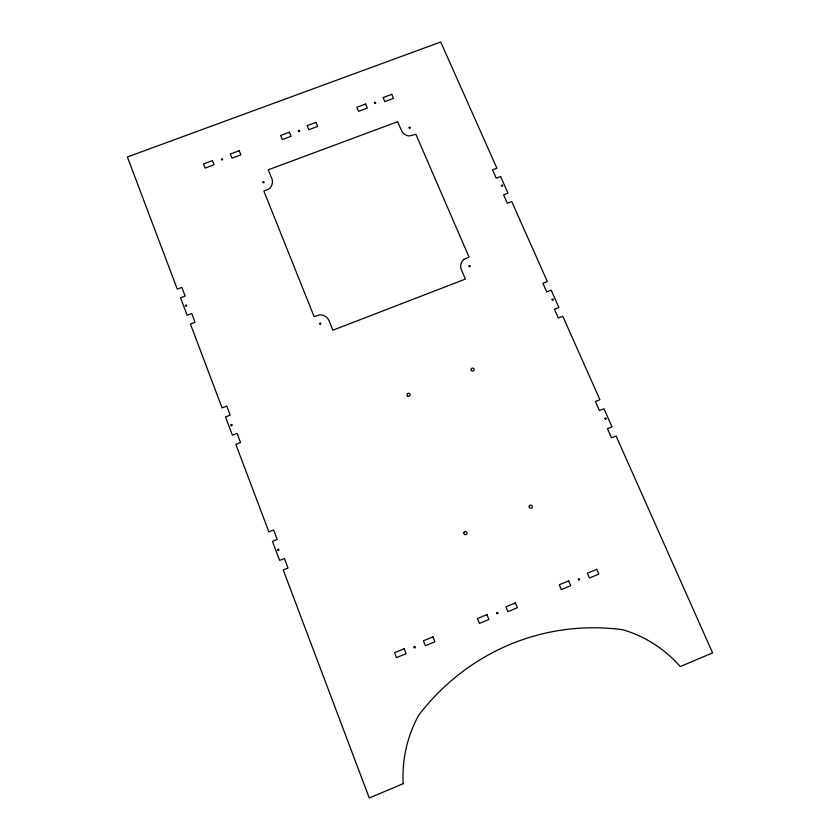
<?xml version="1.0" encoding="UTF-8"?>
<svg xmlns="http://www.w3.org/2000/svg" width="840" height="840" viewBox="0 0 840 840"><rect width="100%" height="100%" fill="white"/><g stroke="black" fill="none" stroke-linecap="round" stroke-linejoin="round"><path stroke-width="1.26" d="M413.952 647.115C415.317 650.15 416.094 644.585 413.952 647.115M409.112 127.627C410.372 130.179 411.054 125.517 409.112 127.627M374.472 102.732C375.711 105.252 376.415 100.632 374.472 102.732M319.526 323.61C320.786 326.34 321.562 321.342 319.526 323.61M298.399 130.851C299.628 133.403 300.384 128.73 298.399 130.851M277.61 549.78C278.911 552.72 279.762 547.323 277.61 549.78M262.847 182.133C264.065 184.727 264.852 179.97 262.847 182.133M232.05 425.04C230.612 427.833 230.097 422.646 232.05 425.04M221.445 159.306C222.653 161.879 223.461 157.153 221.445 159.306M185.378 305.55C186.585 308.259 187.457 303.293 185.378 305.55M578.298 579.138C578.907 582.351 580.933 577.311 578.298 579.138M604.957 418.383C605.577 421.428 607.499 416.64 604.957 418.383M496.671 612.801C497.259 616.056 499.349 610.953 496.671 612.801M552.09 299.429C552.678 302.358 554.589 297.759 552.09 299.429M501.396 185.388C501.974 188.202 503.853 183.782 501.396 185.388M468.983 265.913C469.539 268.81 471.481 264.253 468.983 265.913M463.89 259.371L462.893 260.358A9.744 9.303 8.3 0 0 461.244 269.451L465.392 279.08L332.871 330.215L328.913 320.397A9.87 9.503 -10.8 0 0 319.599 314.822L314.139 316.68L263.875 191.047L269.062 188.874A9.629 9.02 -10.2 0 0 272.034 179.088L268.286 169.796L397.656 121.695L401.572 130.809A9.492 8.841 1.4 0 0 409.238 135.975L415.884 134.295L469.056 257.145L463.89 259.371M403.179 783.668L369.274 798L283.227 569.95L288.015 568.029L284.393 558.464L279.615 560.385L272.433 541.338L277.2 539.438L273.619 529.966L268.853 531.867L235.83 444.339L240.524 442.491L237.069 433.346L232.376 435.173L225.498 416.945L230.171 415.128L226.748 406.067L222.075 407.883L190.439 324.041L195.059 322.287L191.741 313.519L187.131 315.273L180.537 297.812L185.136 296.069L181.85 287.375L177.261 289.118L127.397 156.975L440.717 42L496.892 168.21L492.513 169.869L496.199 178.174L500.588 176.516L508.001 193.179L503.612 194.849L507.329 203.228L511.728 201.547L547.323 281.526L542.871 283.248L546.714 291.911L551.166 290.168L558.904 307.545L554.432 309.298L558.317 318.034L562.79 316.281L599.907 399.693L595.381 401.499L599.393 410.529L603.928 408.723L612.003 426.856L607.457 428.683L611.499 437.798L616.056 435.96L712.603 652.9L680.284 666.561A123.344 117.086 70.7 0 0 622.766 629.738A248.692 231.914 75.9 0 0 418.887 714.935A124.257 118.209 78.6 0 0 403.179 783.668M404.187 648.732L394.558 652.701L396.491 657.636L406.119 653.657L404.187 648.732M432.968 636.867L423.381 640.815L425.334 645.729L434.921 641.771L432.968 636.867M486.938 614.618L477.435 618.534L479.419 623.406L488.933 619.479L486.938 614.618M515.361 602.9L505.901 606.795L507.906 611.646L517.367 607.74L515.361 602.9M568.649 580.923L559.272 584.787L561.309 589.606L570.696 585.722L568.649 580.923M596.715 569.352L587.37 573.206L589.428 577.994L598.773 574.14L596.715 569.352M212.436 160.64L203.48 163.947L205.097 168.095L214.053 164.777L212.436 160.64M239.211 150.738L230.297 154.035L231.934 158.161L240.859 154.865L239.211 150.738M289.464 132.174L280.613 135.44L282.282 139.545L291.133 136.269L289.464 132.174M315.935 122.388L307.125 125.643L308.805 129.727L317.625 126.462L315.935 122.388M365.6 104.034L356.853 107.268L358.575 111.321L367.332 108.087L365.6 104.034M391.776 94.364L383.061 97.577L384.794 101.619L393.508 98.395L391.776 94.364M471.345 370.514A1.554 1.512 13.5 0 0 474.012 370.199A1.554 1.512 13.5 0 0 472.364 368.109A1.554 1.512 13.5 0 0 471.345 370.514M407.589 395.976A1.565 1.522 2.1 0 0 410.099 394.989A1.565 1.522 2.1 0 0 407.967 393.351A1.565 1.522 2.1 0 0 407.589 395.976M463.89 532.928A1.607 1.596 54.4 0 0 466.095 534.639A1.607 1.596 54.4 0 0 466.452 531.888A1.607 1.596 54.4 0 0 463.89 532.928M529.211 506.867A1.607 1.575 44 0 0 531.762 507.948A1.607 1.575 44 0 0 531.374 505.218A1.607 1.575 44 0 0 529.211 506.867"/></g></svg>
